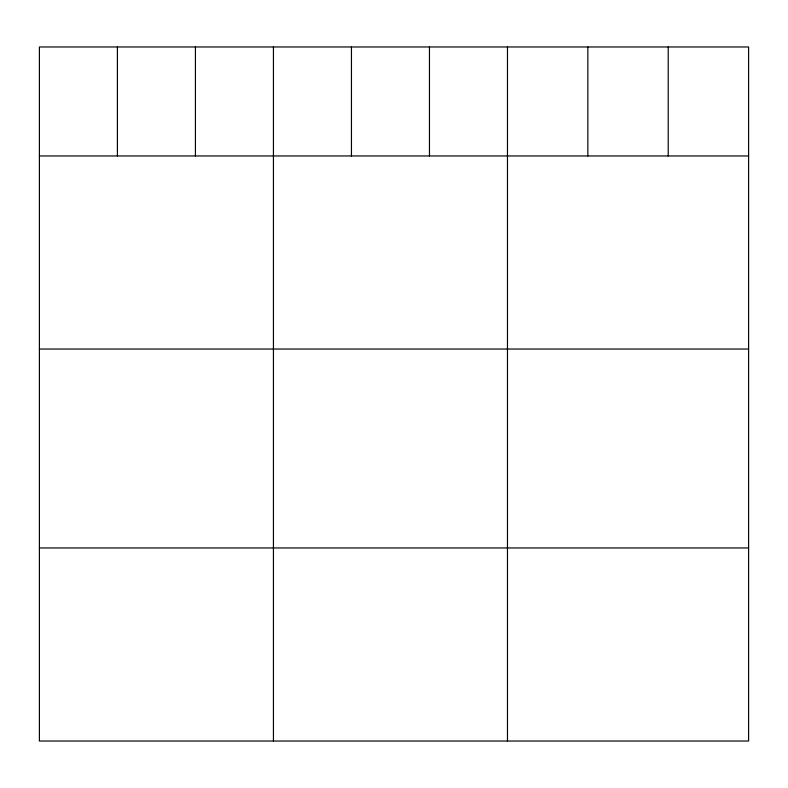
<?xml version="1.0" encoding="UTF-8"?>
<svg xmlns="http://www.w3.org/2000/svg" width="788" height="788" viewBox="0 0 788 788"><rect width="100%" height="100%" fill="white"/><g stroke="black" fill="none" stroke-linecap="round" stroke-linejoin="round"><path stroke-width="1.18" d="M748.6 155.955L748.6 741.025L39.4 741.025L39.4 46.975L748.6 46.975L748.6 155.955L39.4 155.955M39.4 349.035L748.6 349.035M39.4 547.955L748.6 547.955M668.224 46.975L668.224 155.955M587.848 46.975L587.848 155.955M507.472 46.975L507.472 741.025M429.46 46.975L429.46 155.955M351.448 46.975L351.448 155.955M273.436 46.975L273.436 741.025M195.424 46.975L195.424 155.955M117.412 46.975L117.412 155.955"/></g></svg>
